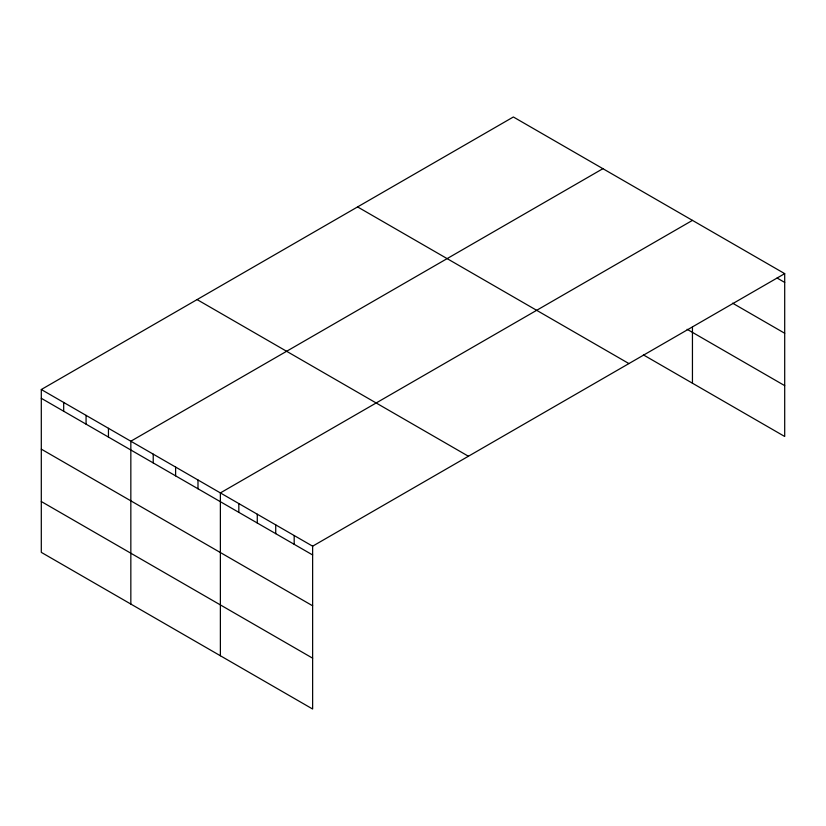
<?xml version="1.0" encoding="UTF-8"?>
<svg xmlns="http://www.w3.org/2000/svg" width="826" height="826" viewBox="0 0 826 826"><rect width="100%" height="100%" fill="white"/><g stroke="black" fill="none" stroke-linecap="round" stroke-linejoin="round"><path stroke-width="1.24" d="M41.3 389.521L312.631 546.182L312.631 709.018L41.3 552.367L41.3 389.521L513.369 116.982L784.7 273.633L784.7 436.479L643.413 354.901M602.908 168.68L130.838 441.218L130.838 604.064M692.446 220.377L220.377 492.915L220.377 655.761M312.631 546.182L784.7 273.633M777.101 278.032L784.7 282.42M732.6 303.173L784.7 333.26M687.118 329.295L784.7 385.639M357.586 206.923L628.916 363.574M197.084 299.59L468.414 456.241M41.3 398.308L312.631 554.958M41.3 449.148L312.631 605.799M41.3 501.527L312.631 658.177M692.446 327.261L692.446 383.212M294.18 535.527L294.18 544.303M275.729 524.871L275.729 533.658M257.278 514.226L257.278 523.003M238.828 503.571L238.828 512.347M197.992 479.989L197.992 488.775M175.608 467.072L175.608 475.848M153.223 454.145L153.223 462.921M108.454 428.302L108.454 437.078M86.069 415.375L86.069 424.151M63.685 402.448L63.685 411.224"/></g></svg>
